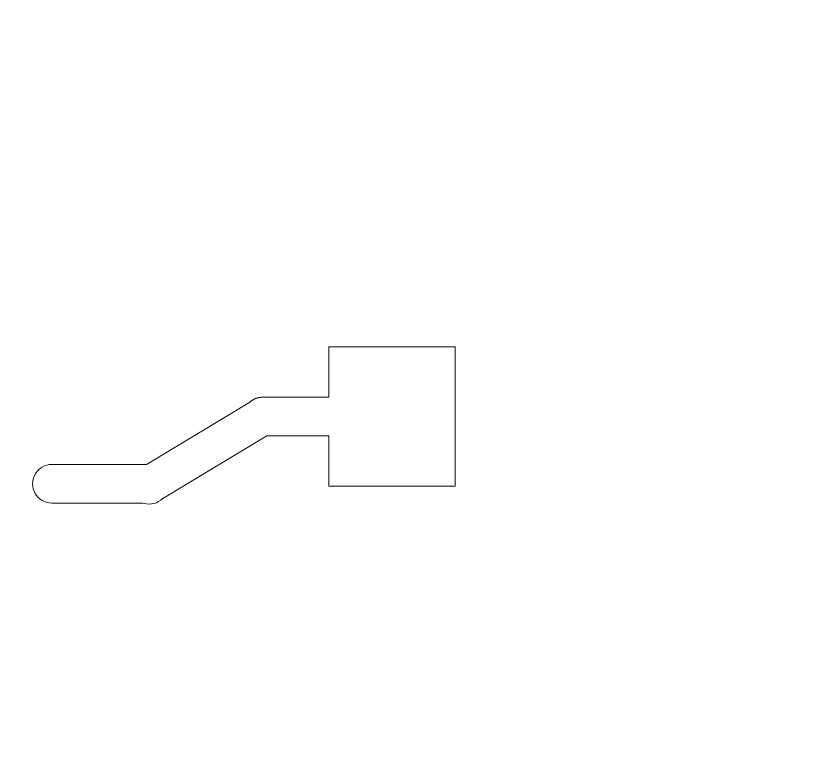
# Model space of a CAD drawing. Header units: millimetres. Extents: x -24.8 to 24.8, y -24.8 to 24.8.
# Drawn here: x 6.03 to 12.3, y 5.12 to 11.01 of the extents above; entities that cross this region are included whole.
import ezdxf

# ---------------------------------------------------------------- set-up
doc = ezdxf.new("R2010")
doc.units = ezdxf.units.MM
doc.header["$MEASUREMENT"] = 0
doc.layers.add('top welded + LPKF', color=7, linetype='Continuous')

msp = doc.modelspace()

# ---------------------------------------------------------------- linework, layer by layer
at = {"layer": 'top welded + LPKF', "lineweight": 9}
msp.add_open_spline([(24.8079, 0), (24.8079, 13.701), (13.7011, 24.8079), (0, 24.8079), (0, 24.8079), (-13.701, 24.8079), (-24.8079, 13.7011), (-24.8079, 0.0001), (-24.8079, 0.0001), (-24.8079, -13.701), (-13.7011, -24.8078), (-0.0001, -24.8079), (-0.0001, -24.8079), (13.7009, -24.8079), (24.8078, -13.7012), (24.8079, -0.0001), (24.8079, -0.0001), (24.8079, -0.0001), (24.8079, 0)], degree=3, knots=[0, 0, 0, 0, 0.2, 0.2, 0.2, 0.2, 0.4, 0.4, 0.4, 0.4, 0.6, 0.6, 0.6, 0.6, 1, 1, 1, 1.0001, 1.0001, 1.0001, 1.0001], dxfattribs=at)
at = {"layer": 'top welded + LPKF', "color": 12, "lineweight": 9}
msp.add_open_spline([(8.5, 8.4), (8.5, 8.4), (9.5, 8.4), (9.5, 8.4), (9.5, 8.4), (9.5, 8.4), (9.5, 7.3), (9.5, 7.3), (9.5, 7.3), (9.5, 7.3), (8.5, 7.3), (8.5, 7.3), (8.5, 7.3), (8.5, 7.3), (8.5, 7.6976), (8.5, 7.6976), (8.5, 7.6976), (8.5, 7.6976), (8.0106, 7.6976), (8.0106, 7.6976), (8.0106, 7.6976), (8.0106, 7.6976), (7.1878, 7.203), (7.1878, 7.203), (7.1878, 7.203), (7.1878, 7.203), (7.1877, 7.2029), (7.1877, 7.2029), (7.1877, 7.2029), (7.1877, 7.2029), (7.1875, 7.2027), (7.1875, 7.2027), (7.1875, 7.2027), (7.149, 7.1643), (7.0929, 7.1493), (7.0404, 7.1634), (7.0404, 7.1634), (7.0404, 7.1634), (7.0296, 7.1667), (7.0296, 7.1667), (7.0296, 7.1667), (7.0296, 7.1667), (6.3121, 7.1667), (6.3121, 7.1667), (6.3121, 7.1667), (6.2577, 7.1667), (6.2073, 7.1957), (6.1801, 7.2429), (6.1801, 7.2429), (6.1529, 7.2901), (6.1529, 7.3481), (6.1801, 7.3953), (6.1801, 7.3953), (6.2073, 7.4425), (6.2577, 7.4715), (6.3121, 7.4715), (6.3121, 7.4715), (6.3121, 7.4715), (7.0603, 7.4715), (7.0603, 7.4715), (7.0603, 7.4715), (7.0603, 7.4715), (7.8692, 7.9578), (7.8692, 7.9578), (7.8692, 7.9578), (7.8692, 7.9578), (7.8694, 7.958), (7.8694, 7.958), (7.8694, 7.958), (7.8694, 7.958), (7.871, 7.9596), (7.871, 7.9596), (7.871, 7.9596), (7.871, 7.9596), (7.8712, 7.9598), (7.8712, 7.9598), (7.8712, 7.9598), (7.8712, 7.9598), (7.8729, 7.9613), (7.8729, 7.9613), (7.8729, 7.9613), (7.8729, 7.9613), (7.873, 7.9615), (7.873, 7.9615), (7.873, 7.9615), (7.873, 7.9615), (7.8736, 7.962), (7.8736, 7.962), (7.8736, 7.962), (7.8736, 7.962), (7.8765, 7.9647), (7.8765, 7.9647), (7.8765, 7.9647), (7.8765, 7.9647), (7.8766, 7.9647), (7.8766, 7.9647), (7.8766, 7.9647), (7.8766, 7.9647), (7.8767, 7.9648), (7.8767, 7.9648), (7.8767, 7.9648), (7.8767, 7.9648), (7.8785, 7.9664), (7.8785, 7.9664), (7.8785, 7.9664), (7.8785, 7.9664), (7.8786, 7.9664), (7.8786, 7.9664), (7.8786, 7.9664), (7.8786, 7.9664), (7.8805, 7.968), (7.8805, 7.968), (7.8805, 7.968), (7.8805, 7.968), (7.8824, 7.9695), (7.8824, 7.9695), (7.8824, 7.9695), (7.8824, 7.9695), (7.8824, 7.9696), (7.8824, 7.9696), (7.8824, 7.9696), (7.8824, 7.9696), (7.8844, 7.9711), (7.8844, 7.9711), (7.8844, 7.9711), (7.8844, 7.9711), (7.8864, 7.9725), (7.8864, 7.9725), (7.8864, 7.9725), (7.8864, 7.9725), (7.8864, 7.9726), (7.8864, 7.9726), (7.8864, 7.9726), (7.8864, 7.9726), (7.8883, 7.974), (7.8883, 7.974), (7.8883, 7.974), (7.8883, 7.974), (7.8885, 7.9741), (7.8885, 7.9741), (7.8885, 7.9741), (7.8885, 7.9741), (7.8904, 7.9754), (7.8904, 7.9754), (7.8904, 7.9754), (7.8904, 7.9754), (7.8905, 7.9755), (7.8905, 7.9755), (7.8905, 7.9755), (7.8905, 7.9755), (7.8924, 7.9768), (7.8924, 7.9768), (7.8924, 7.9768), (7.8924, 7.9768), (7.8926, 7.977), (7.8926, 7.977), (7.8926, 7.977), (7.8926, 7.977), (7.8945, 7.9781), (7.8945, 7.9781), (7.8945, 7.9781), (7.8945, 7.9781), (7.8947, 7.9783), (7.8947, 7.9783), (7.8947, 7.9783), (7.8947, 7.9783), (7.8966, 7.9795), (7.8966, 7.9795), (7.8966, 7.9795), (7.8966, 7.9795), (7.8968, 7.9796), (7.8968, 7.9796), (7.8968, 7.9796), (7.8968, 7.9796), (7.8987, 7.9807), (7.8987, 7.9807), (7.8987, 7.9807), (7.8987, 7.9807), (7.8989, 7.9809), (7.8989, 7.9809), (7.8989, 7.9809), (7.8989, 7.9809), (7.9008, 7.982), (7.9008, 7.982), (7.9008, 7.982), (7.9008, 7.982), (7.901, 7.9822), (7.901, 7.9822), (7.901, 7.9822), (7.901, 7.9822), (7.9029, 7.9832), (7.9029, 7.9832), (7.9029, 7.9832), (7.9029, 7.9832), (7.9032, 7.9834), (7.9032, 7.9834), (7.9032, 7.9834), (7.9032, 7.9834), (7.9051, 7.9844), (7.9051, 7.9844), (7.9051, 7.9844), (7.9051, 7.9844), (7.9054, 7.9846), (7.9054, 7.9846), (7.9054, 7.9846), (7.9054, 7.9846), (7.9095, 7.9867), (7.9095, 7.9867), (7.9095, 7.9867), (7.9095, 7.9867), (7.9098, 7.9869), (7.9098, 7.9869), (7.9098, 7.9869), (7.9098, 7.9869), (7.9117, 7.9877), (7.9117, 7.9877), (7.9117, 7.9877), (7.9117, 7.9877), (7.912, 7.9879), (7.912, 7.9879), (7.912, 7.9879), (7.912, 7.9879), (7.914, 7.9888), (7.914, 7.9888), (7.914, 7.9888), (7.914, 7.9888), (7.9143, 7.989), (7.9143, 7.989), (7.9143, 7.989), (7.9143, 7.989), (7.9162, 7.9898), (7.9162, 7.9898), (7.9162, 7.9898), (7.9162, 7.9898), (7.9166, 7.99), (7.9166, 7.99), (7.9166, 7.99), (7.9166, 7.99), (7.9185, 7.9907), (7.9185, 7.9907), (7.9185, 7.9907), (7.9185, 7.9907), (7.9188, 7.9909), (7.9188, 7.9909), (7.9188, 7.9909), (7.9188, 7.9909), (7.9208, 7.9917), (7.9208, 7.9917), (7.9208, 7.9917), (7.9208, 7.9917), (7.9211, 7.9919), (7.9211, 7.9919), (7.9211, 7.9919), (7.9211, 7.9919), (7.9231, 7.9926), (7.9231, 7.9926), (7.9231, 7.9926), (7.9231, 7.9926), (7.9234, 7.9927), (7.9234, 7.9927), (7.9234, 7.9927), (7.9234, 7.9927), (7.9254, 7.9934), (7.9254, 7.9934), (7.9254, 7.9934), (7.9254, 7.9934), (7.9257, 7.9936), (7.9257, 7.9936), (7.9257, 7.9936), (7.9257, 7.9936), (7.9278, 7.9942), (7.9278, 7.9942), (7.9278, 7.9942), (7.9278, 7.9942), (7.9281, 7.9944), (7.9281, 7.9944), (7.9281, 7.9944), (7.9281, 7.9944), (7.9301, 7.995), (7.9301, 7.995), (7.9301, 7.995), (7.9301, 7.995), (7.9304, 7.9952), (7.9304, 7.9952), (7.9304, 7.9952), (7.9304, 7.9952), (7.9325, 7.9958), (7.9325, 7.9958), (7.9325, 7.9958), (7.9325, 7.9958), (7.9328, 7.9959), (7.9328, 7.9959), (7.9328, 7.9959), (7.9328, 7.9959), (7.9349, 7.9965), (7.9349, 7.9965), (7.9349, 7.9965), (7.9349, 7.9965), (7.9351, 7.9966), (7.9351, 7.9966), (7.9351, 7.9966), (7.9351, 7.9966), (7.9397, 7.9978), (7.9397, 7.9978), (7.9397, 7.9978), (7.9397, 7.9978), (7.9399, 7.9979), (7.9399, 7.9979), (7.9399, 7.9979), (7.9399, 7.9979), (7.9445, 7.9989), (7.9445, 7.9989), (7.9445, 7.9989), (7.9445, 7.9989), (7.9447, 7.999), (7.9447, 7.999), (7.9447, 7.999), (7.9447, 7.999), (7.9469, 7.9994), (7.9469, 7.9994), (7.9469, 7.9994), (7.9469, 7.9994), (7.9471, 7.9995), (7.9471, 7.9995), (7.9471, 7.9995), (7.9471, 7.9995), (7.9494, 7.9999), (7.9494, 7.9999), (7.9494, 7.9999), (7.9494, 7.9999), (7.9496, 8), (7.9496, 8), (7.9496, 8), (7.9496, 8), (7.9519, 8.0003), (7.9519, 8.0003), (7.9519, 8.0003), (7.9519, 8.0003), (7.952, 8.0004), (7.952, 8.0004), (7.952, 8.0004), (7.952, 8.0004), (7.9543, 8.0007), (7.9543, 8.0007), (7.9543, 8.0007), (7.9543, 8.0007), (7.9544, 8.0008), (7.9544, 8.0008), (7.9544, 8.0008), (7.9544, 8.0008), (7.9568, 8.0011), (7.9568, 8.0011), (7.9568, 8.0011), (7.9568, 8.0011), (7.9569, 8.0011), (7.9569, 8.0011), (7.9569, 8.0011), (7.9569, 8.0011), (7.9593, 8.0014), (7.9593, 8.0014), (7.9593, 8.0014), (7.9593, 8.0014), (7.9593, 8.0015), (7.9593, 8.0015), (7.9593, 8.0015), (7.9593, 8.0015), (7.9618, 8.0016), (7.9618, 8.0016), (7.9618, 8.0016), (7.9618, 8.0016), (7.9618, 8.0017), (7.9618, 8.0017), (7.9618, 8.0017), (7.9618, 8.0017), (7.9643, 8.0019), (7.9643, 8.0019), (7.9643, 8.0019), (7.9643, 8.0019), (7.9643, 8.002), (7.9643, 8.002), (7.9643, 8.002), (7.9643, 8.002), (7.9667, 8.0021), (7.9667, 8.0021), (7.9667, 8.0021), (7.9667, 8.0021), (7.9669, 8.0021), (7.9669, 8.0021), (7.9669, 8.0021), (7.9718, 8.0025), (7.9767, 8.0026), (7.9816, 8.0024), (7.9816, 8.0024), (7.9816, 8.0024), (8.5, 8.0024), (8.5, 8.0024), (8.5, 8.0024), (8.5, 8.0024), (8.5, 8.4), (8.5, 8.4)], degree=3, knots=[0, 0, 0, 0, 0.009901, 0.009901, 0.009901, 0.009901, 0.019802, 0.019802, 0.019802, 0.019802, 0.029703, 0.029703, 0.029703, 0.029703, 0.039604, 0.039604, 0.039604, 0.039604, 0.049505, 0.049505, 0.049505, 0.049505, 0.059406, 0.059406, 0.059406, 0.059406, 0.069307, 0.069307, 0.069307, 0.069307, 0.079208, 0.079208, 0.079208, 0.079208, 0.089109, 0.089109, 0.089109, 0.089109, 0.09901, 0.09901, 0.09901, 0.09901, 0.108911, 0.108911, 0.108911, 0.108911, 0.118812, 0.118812, 0.118812, 0.118812, 0.128713, 0.128713, 0.128713, 0.128713, 0.138614, 0.138614, 0.138614, 0.138614, 0.148515, 0.148515, 0.148515, 0.148515, 0.158416, 0.158416, 0.158416, 0.158416, 0.168317, 0.168317, 0.168317, 0.168317, 0.178218, 0.178218, 0.178218, 0.178218, 0.188119, 0.188119, 0.188119, 0.188119, 0.19802, 0.19802, 0.19802, 0.19802, 0.207921, 0.207921, 0.207921, 0.207921, 0.217822, 0.217822, 0.217822, 0.217822, 0.227723, 0.227723, 0.227723, 0.227723, 0.237624, 0.237624, 0.237624, 0.237624, 0.247525, 0.247525, 0.247525, 0.247525, 0.257426, 0.257426, 0.257426, 0.257426, 0.267327, 0.267327, 0.267327, 0.267327, 0.277228, 0.277228, 0.277228, 0.277228, 0.287129, 0.287129, 0.287129, 0.287129, 0.29703, 0.29703, 0.29703, 0.29703, 0.306931, 0.306931, 0.306931, 0.306931, 0.316832, 0.316832, 0.316832, 0.316832, 0.326733, 0.326733, 0.326733, 0.326733, 0.336634, 0.336634, 0.336634, 0.336634, 0.346535, 0.346535, 0.346535, 0.346535, 0.356436, 0.356436, 0.356436, 0.356436, 0.366337, 0.366337, 0.366337, 0.366337, 0.376238, 0.376238, 0.376238, 0.376238, 0.386139, 0.386139, 0.386139, 0.386139, 0.39604, 0.39604, 0.39604, 0.39604, 0.405941, 0.405941, 0.405941, 0.405941, 0.415842, 0.415842, 0.415842, 0.415842, 0.425743, 0.425743, 0.425743, 0.425743, 0.435644, 0.435644, 0.435644, 0.435644, 0.445545, 0.445545, 0.445545, 0.445545, 0.455446, 0.455446, 0.455446, 0.455446, 0.465347, 0.465347, 0.465347, 0.465347, 0.475248, 0.475248, 0.475248, 0.475248, 0.485149, 0.485149, 0.485149, 0.485149, 0.49505, 0.49505, 0.49505, 0.49505, 0.50495, 0.50495, 0.50495, 0.50495, 0.514851, 0.514851, 0.514851, 0.514851, 0.524752, 0.524752, 0.524752, 0.524752, 0.534653, 0.534653, 0.534653, 0.534653, 0.544554, 0.544554, 0.544554, 0.544554, 0.554455, 0.554455, 0.554455, 0.554455, 0.564356, 0.564356, 0.564356, 0.564356, 0.574257, 0.574257, 0.574257, 0.574257, 0.584158, 0.584158, 0.584158, 0.584158, 0.594059, 0.594059, 0.594059, 0.594059, 0.60396, 0.60396, 0.60396, 0.60396, 0.613861, 0.613861, 0.613861, 0.613861, 0.623762, 0.623762, 0.623762, 0.623762, 0.633663, 0.633663, 0.633663, 0.633663, 0.643564, 0.643564, 0.643564, 0.643564, 0.653465, 0.653465, 0.653465, 0.653465, 0.663366, 0.663366, 0.663366, 0.663366, 0.673267, 0.673267, 0.673267, 0.673267, 0.683168, 0.683168, 0.683168, 0.683168, 0.693069, 0.693069, 0.693069, 0.693069, 0.70297, 0.70297, 0.70297, 0.70297, 0.712871, 0.712871, 0.712871, 0.712871, 0.722772, 0.722772, 0.722772, 0.722772, 0.732673, 0.732673, 0.732673, 0.732673, 0.742574, 0.742574, 0.742574, 0.742574, 0.752475, 0.752475, 0.752475, 0.752475, 0.762376, 0.762376, 0.762376, 0.762376, 0.772277, 0.772277, 0.772277, 0.772277, 0.782178, 0.782178, 0.782178, 0.782178, 0.792079, 0.792079, 0.792079, 0.792079, 0.80198, 0.80198, 0.80198, 0.80198, 0.811881, 0.811881, 0.811881, 0.811881, 0.821782, 0.821782, 0.821782, 0.821782, 0.831683, 0.831683, 0.831683, 0.831683, 0.841584, 0.841584, 0.841584, 0.841584, 0.851485, 0.851485, 0.851485, 0.851485, 0.861386, 0.861386, 0.861386, 0.861386, 0.871287, 0.871287, 0.871287, 0.871287, 0.881188, 0.881188, 0.881188, 0.881188, 0.891089, 0.891089, 0.891089, 0.891089, 0.90099, 0.90099, 0.90099, 0.90099, 0.910891, 0.910891, 0.910891, 0.910891, 0.920792, 0.920792, 0.920792, 0.920792, 0.930693, 0.930693, 0.930693, 0.930693, 0.940594, 0.940594, 0.940594, 0.940594, 0.950495, 0.950495, 0.950495, 0.950495, 0.960396, 0.960396, 0.960396, 0.960396, 0.970297, 0.970297, 0.970297, 0.970297, 0.980198, 0.980198, 0.980198, 0.980198, 1, 1, 1, 1], dxfattribs=at)

doc.saveas('drawing.dxf')
